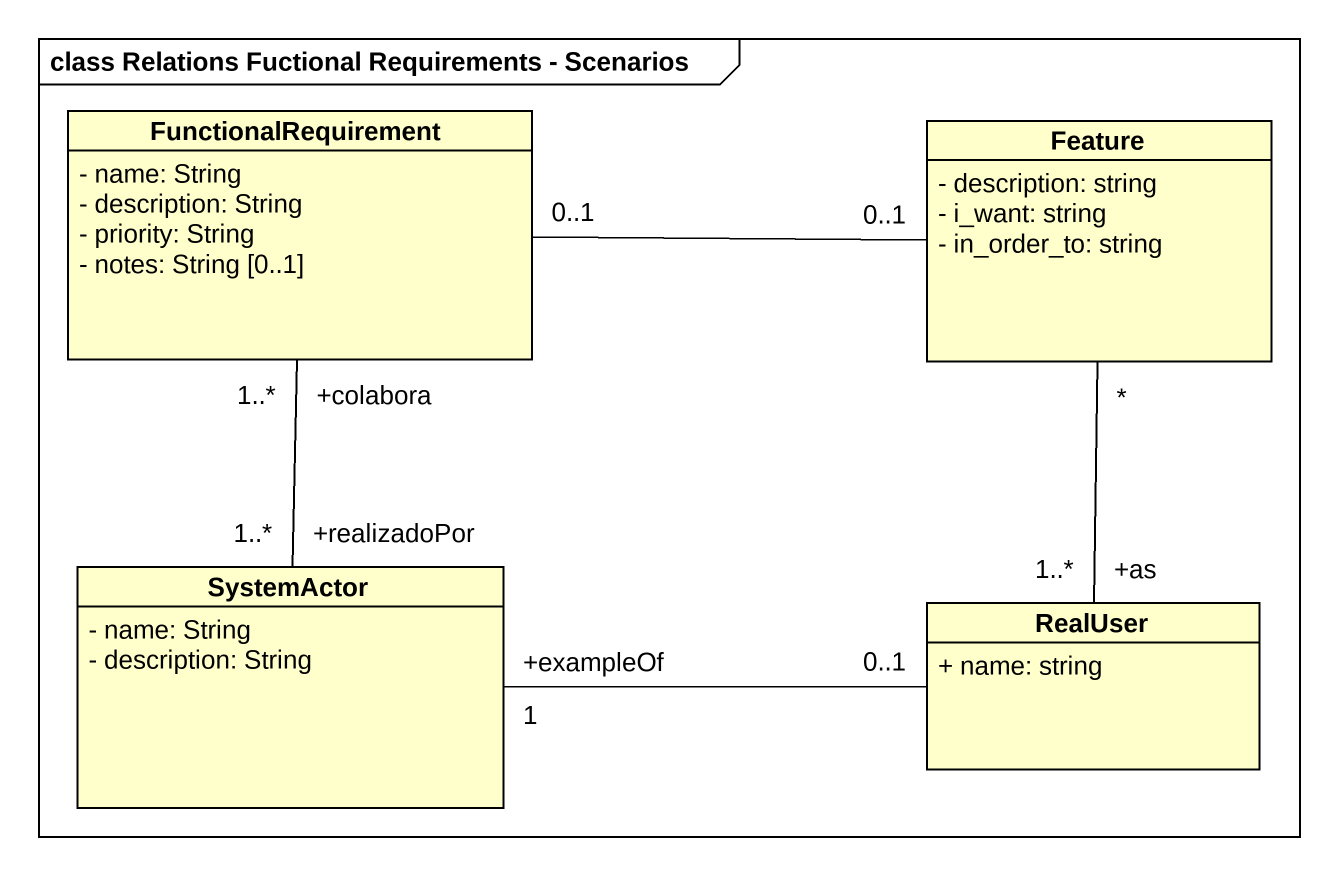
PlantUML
@startuml
mainframe class Relations Fuctional Requirements - Scenarios
hide circle
hide empty members
skinparam classAttributeIconSize 0
class FunctionalRequirement {
  - name: String
  - description: String
  - priority: String
  - notes: String [0..1]
}
class Feature {
  - description: string
  - i_want: string
  - in_order_to: string
}
class SystemActor {
  - name: String
  - description: String
}
class RealUser {
  + name: string
}
FunctionalRequirement "0..1" -right- "0..1" Feature
SystemActor "+realizadoPor\n1..*" -up- "+colabora\n1..*" FunctionalRequirement
RealUser "+as\n1..*" -up- "*" Feature
RealUser "0..1" -left- "+exampleOf\n1" SystemActor
@enduml
